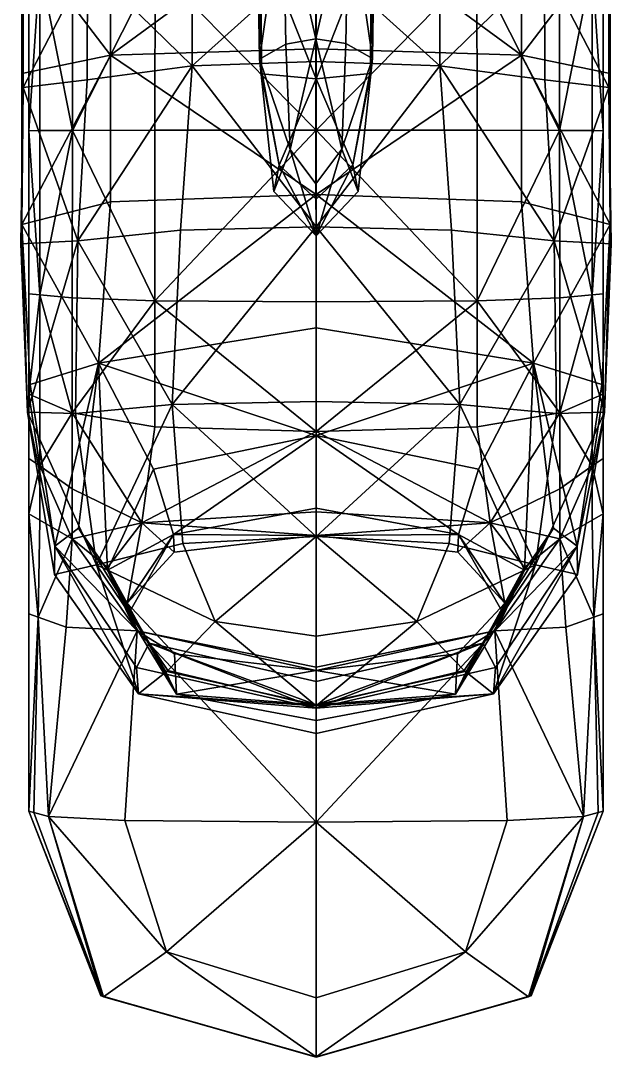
# Model space of a CAD drawing. Header units: millimetres. Extents: x -14 to 14.8, y -37.7 to 51.1.
# Drawn here: x -14 to 14.8, y -37.7 to 12.8 of the extents above; entities that cross this region are included whole.
import ezdxf

# ---------------------------------------------------------------- set-up
doc = ezdxf.new("R2010")
doc.units = ezdxf.units.MM
doc.layers.get('0').update_dxf_attribs({"color": 213, "true_color": 0xc458e1})

msp = doc.modelspace()

# ---------------------------------------------------------------- meshes
at = {"color": 34, "true_color": 0xb1581a}
mesh = msp.add_polyface(dxfattribs=at)
corners = [(-9.637, 11.093, 71.73), (-13.957, 10.194, 76.971), (-13.957, 16.762, 79.536), (-9.637, 18.01, 73.584), (-13.899, 9.519, 84.039), (-13.897, 15.629, 87.47), (-10.776, 9.891, 91.269), (-10.767, 15.557, 95.4), (-5.661, 10.563, 96.753), (-5.65, 15.902, 101.345), (0.373, 18.426, 71.6), (0.373, 11.393, 69.983), (0.373, 10.787, 98.581), (0.373, 16.016, 103.327), (-1.232, 18.877, 193.745), (-1.1, 11.623, 190.125), (0.365, 11.878, 191.107), (0.362, 19.254, 195.119), (-0.889, 6.497, 187.103), (-2.315, 16.739, 185.584), (-2.289, 10.172, 184.286), (-2.382, 10.893, 187.204), (-2.487, 17.802, 189.662), (0.373, 16.402, 184.224), (0.373, 9.942, 183.313), (-7.467, 15.407, 8.521), (0.373, 15.405, 9.397), (0.373, 20.504, 9.766), (-13.085, 15.422, 3.034), (-11.494, 15.415, 5.895), (-11.493, 20.508, 6.079), (-11.499, 7.423, 5.83), (-7.473, 7.434, 8.407), (-13.086, 7.411, 3.019), (0.373, 7.438, 9.266), (-13.615, 15.425, 1.454), (-13.615, 7.408, 1.456), (-13.615, 15.425, 0.516), (-13.615, 7.408, 0.518)]
mesh.append_faces([[corners[k] for k in face] for face in [(0, 1, 2), (2, 3, 0), (4, 5, 2), (2, 1, 4), (4, 6, 7), (7, 5, 4), (8, 9, 7), (7, 6, 8), (0, 3, 10), (10, 11, 0), (8, 12, 13), (13, 9, 8), (14, 15, 16), (16, 17, 14), (16, 15, 18), (19, 20, 21), (21, 22, 19), (14, 22, 21), (21, 15, 14), (19, 23, 24), (24, 20, 19), (25, 26, 27), (28, 29, 30), (30, 29, 25), (25, 29, 31), (31, 32, 25), (28, 33, 31), (31, 29, 28), (25, 32, 34), (34, 26, 25), (28, 35, 36), (36, 33, 28), (37, 38, 36), (36, 35, 37)]], dxfattribs={"vtx2": -1, "color": 34})
mesh = msp.add_polyface(dxfattribs=at)
corners = [(14.644, 9.519, 84.039), (14.702, 10.194, 76.971), (14.702, 16.762, 79.536), (14.642, 15.629, 87.47), (10.382, 11.093, 71.73), (10.382, 18.01, 73.584), (6.329, 20.298, 105.938), (6.396, 15.902, 101.345), (11.513, 15.557, 95.4), (6.406, 10.563, 96.753), (11.521, 9.891, 91.269), (0.373, 11.393, 69.983), (0.373, 18.426, 71.6), (0.373, 16.016, 103.327), (0.373, 10.787, 98.581), (1.959, 18.917, 193.769), (1.833, 11.65, 190.141), (3.12, 10.927, 187.216), (3.221, 17.853, 189.681), (3.057, 16.777, 185.588), (3.032, 10.197, 184.288), (0.362, 19.254, 195.119), (0.365, 11.878, 191.107), (0.373, 9.942, 183.313), (0.373, 16.402, 184.224), (8.212, 15.407, 8.521), (12.239, 15.415, 5.895), (12.238, 20.508, 6.079), (13.83, 15.422, 3.034), (0.373, 20.504, 9.766), (0.373, 15.405, 9.397), (0.373, 7.438, 9.266), (8.218, 7.434, 8.407), (12.244, 7.423, 5.83), (14.36, 15.425, 1.454), (14.36, 20.512, 1.453), (14.36, 15.425, 0.516), (14.36, 7.408, 1.456)]
mesh.append_faces([[corners[k] for k in face] for face in [(0, 1, 2), (2, 3, 0), (4, 5, 2), (2, 1, 4), (6, 7, 8), (9, 10, 8), (8, 7, 9), (0, 3, 8), (8, 10, 0), (4, 11, 12), (12, 5, 4), (9, 7, 13), (13, 14, 9), (13, 7, 6), (15, 16, 17), (17, 18, 15), (19, 18, 17), (17, 20, 19), (15, 21, 22), (22, 16, 15), (19, 20, 23), (23, 24, 19), (25, 26, 27), (27, 26, 28), (29, 30, 25), (25, 30, 31), (31, 32, 25), (28, 26, 33), (25, 32, 33), (33, 26, 25), (28, 34, 35), (35, 34, 36), (36, 34, 37), (37, 34, 28)]], dxfattribs={"vtx2": -1, "color": 34})
mesh = msp.add_polyface(dxfattribs=at)
corners = [(6.406, 10.563, 96.753), (0.373, 10.787, 98.581), (0.373, 2.725, 95.401), (6.979, 2.555, 93.522), (2.162, 5.745, 183.583), (2.425, 4.449, 184.693), (0.373, 2.29, 183.852), (0.373, 4.07, 182.676), (1.629, 6.508, 187.109), (14.644, 9.519, 84.039), (14.759, 1.902, 80.56), (14.702, 2.834, 73.625), (14.702, 10.194, 76.971), (10.382, 11.093, 71.73), (10.382, 3.935, 68.569), (11.979, 2.045, 87.883), (11.521, 9.891, 91.269), (0.373, 4.302, 66.884), (0.373, 11.393, 69.983), (3.12, 10.927, 187.216), (1.833, 11.65, 190.141), (3.032, 10.197, 184.288), (0.365, 11.878, 191.107), (0.373, 9.942, 183.313), (8.225, -0.886, 8.503), (8.218, 7.434, 8.407), (0.373, 7.438, 9.266), (12.244, 7.423, 5.83), (13.831, 7.411, 3.019), (13.83, 15.422, 3.034), (12.25, -0.738, 5.886), (13.832, -0.591, 3.035), (14.36, -0.542, 1.459), (14.36, 7.408, 1.456), (14.36, -0.542, 0.52), (14.36, 7.408, 0.518), (14.36, 15.425, 0.516)]
mesh.append_faces([[corners[k] for k in face] for face in [(0, 1, 2), (2, 3, 0), (4, 5, 6), (6, 7, 4), (6, 5, 8), (9, 10, 11), (11, 12, 9), (13, 12, 11), (11, 14, 13), (0, 3, 15), (15, 16, 0), (9, 16, 15), (15, 10, 9), (13, 14, 17), (17, 18, 13), (8, 5, 19), (19, 20, 8), (4, 21, 19), (19, 5, 4), (8, 20, 22), (4, 7, 23), (23, 21, 4), (24, 25, 26), (27, 28, 29), (24, 30, 27), (27, 25, 24), (31, 28, 27), (27, 30, 31), (31, 32, 33), (33, 28, 31), (34, 35, 33), (33, 32, 34), (33, 35, 36), (29, 28, 33)]], dxfattribs={"vtx2": -1, "color": 34})
mesh = msp.add_polyface(dxfattribs=at)
corners = [(-5.661, 10.563, 96.753), (-6.234, 2.555, 93.522), (0.373, 2.725, 95.401), (0.373, 10.787, 98.581), (1.629, 6.508, 187.109), (0.371, 4.819, 186.707), (0.373, 2.29, 183.852), (-0.889, 6.497, 187.103), (-1.682, 4.44, 184.69), (-1.417, 5.734, 183.582), (0.373, 4.07, 182.676), (-9.637, 11.093, 71.73), (-9.637, 3.935, 68.569), (-13.957, 2.834, 73.625), (-13.957, 10.194, 76.971), (-13.899, 9.519, 84.039), (-14.013, 1.902, 80.56), (-11.234, 2.045, 87.883), (-10.776, 9.891, 91.269), (0.373, 11.393, 69.983), (0.373, 4.302, 66.884), (0.365, 11.878, 191.107), (-2.382, 10.893, 187.204), (-2.289, 10.172, 184.286), (-1.1, 11.623, 190.125), (0.373, 9.942, 183.313), (-7.48, -0.886, 8.503), (-7.473, 7.434, 8.407), (-11.499, 7.423, 5.83), (-11.504, -0.738, 5.886), (-13.087, -0.591, 3.035), (-13.086, 7.411, 3.019), (0.373, 7.438, 9.266), (-13.615, -0.542, 0.52), (-13.615, -0.542, 1.459), (-13.615, 7.408, 1.456), (-13.615, 7.408, 0.518)]
mesh.append_faces([[corners[k] for k in face] for face in [(0, 1, 2), (2, 3, 0), (4, 5, 6), (7, 8, 6), (6, 5, 7), (9, 10, 6), (6, 8, 9), (11, 12, 13), (13, 14, 11), (15, 14, 13), (13, 16, 15), (15, 16, 17), (17, 18, 15), (0, 18, 17), (17, 1, 0), (11, 19, 20), (20, 12, 11), (7, 5, 21), (21, 5, 4), (9, 8, 22), (22, 23, 9), (7, 24, 22), (22, 8, 7), (9, 23, 25), (25, 10, 9), (26, 27, 28), (28, 29, 26), (30, 29, 28), (28, 31, 30), (32, 27, 26), (33, 34, 35), (35, 36, 33), (30, 31, 35), (35, 34, 30)]], dxfattribs={"vtx2": -1, "color": 34})
mesh = msp.add_polyface(dxfattribs=at)
corners = [(-12.358, -12.828, 65.109), (-13.557, -4.96, 69.628), (-10.228, -3.925, 61.871), (-13.686, -6.313, 76.743), (0.373, -12.36, 86.735), (0.373, -5.786, 92.036), (-6.631, -5.933, 90.098), (0.373, 2.725, 95.401), (-6.234, 2.555, 93.522), (-13.957, 2.834, 73.625), (-9.637, 3.935, 68.569), (-14.013, 1.902, 80.56), (-11.347, -6.373, 84.284), (-11.234, 2.045, 87.883), (0.373, 4.302, 66.884), (0.373, -2.196, 60.598), (0.373, -7.448, 49.421), (-7.539, -9.088, 48.808), (-11.51, -6.339, 6.063), (-13.088, -5.653, 3.08), (-13.089, -8.929, 3.088), (-8.113, -11.694, 11.418), (-7.486, -7.024, 8.811), (-7.48, -0.886, 8.503), (-11.504, -0.738, 5.886), (-13.087, -0.591, 3.035), (0.373, -7.253, 9.727), (0.373, -0.935, 9.375), (0.373, 7.438, 9.266), (-13.615, -0.542, 1.459), (-13.615, -5.425, 1.46), (-13.615, -0.542, 0.52), (-13.615, -5.425, 0.521), (-13.615, -8.56, 0.522), (-13.615, -8.56, 1.461)]
mesh.append_faces([[corners[k] for k in face] for face in [(0, 1, 2), (3, 1, 0), (4, 5, 6), (6, 5, 7), (7, 8, 6), (2, 1, 9), (9, 10, 2), (3, 11, 9), (9, 1, 3), (3, 12, 13), (13, 11, 3), (6, 8, 13), (13, 12, 6), (2, 10, 14), (14, 15, 2), (2, 15, 16), (16, 17, 2), (18, 19, 20), (21, 22, 18), (23, 24, 18), (18, 22, 23), (25, 19, 18), (18, 24, 25), (23, 22, 26), (26, 27, 23), (23, 27, 28), (25, 29, 30), (30, 19, 25), (31, 32, 30), (30, 29, 31), (33, 34, 30), (30, 32, 33), (20, 19, 30), (30, 34, 20)]], dxfattribs={"vtx2": -1, "color": 34})
mesh = msp.add_polyface(dxfattribs=at)
corners = [(7.376, -5.933, 90.098), (6.86, -12.708, 84.929), (11.066, -13.753, 79.512), (12.093, -6.373, 84.284), (0.373, -5.786, 92.036), (0.373, -12.36, 86.735), (6.979, 2.555, 93.522), (0.373, 2.725, 95.401), (11.979, 2.045, 87.883), (10.974, -3.925, 61.871), (0.373, -2.196, 60.598), (0.373, 4.302, 66.884), (10.382, 3.935, 68.569), (10.536, -14.009, 46.969), (8.284, -9.088, 48.808), (7.311, -12.273, 35.846), (0.373, -7.448, 49.421), (0.373, -10.978, 36.004), (8.858, -11.694, 11.418), (7.276, -13.134, 22.876), (9.576, -15.606, 22.506), (10.534, -13.875, 11.554), (0.373, -12.31, 22.999), (0.373, -11.162, 13.281), (-6.566, -12.273, 35.846), (12.256, -12.486, 5.702), (8.232, -7.024, 8.811), (0.373, -7.253, 9.727), (8.225, -0.886, 8.503), (0.373, -0.935, 9.375), (12.257, -10.036, 6.091), (12.255, -6.339, 6.063), (12.25, -0.738, 5.886), (0.373, 7.438, 9.266)]
mesh.append_faces([[corners[k] for k in face] for face in [(0, 1, 2), (2, 3, 0), (0, 4, 5), (5, 1, 0), (0, 6, 7), (7, 4, 0), (0, 3, 8), (8, 6, 0), (9, 10, 11), (11, 12, 9), (13, 14, 9), (15, 14, 13), (9, 14, 16), (16, 10, 9), (15, 17, 16), (16, 14, 15), (18, 19, 20), (20, 21, 18), (20, 19, 15), (15, 19, 22), (22, 17, 15), (18, 23, 22), (22, 19, 18), (24, 17, 22), (18, 21, 25), (18, 26, 27), (27, 23, 18), (28, 29, 27), (27, 26, 28), (18, 30, 31), (31, 26, 18), (28, 26, 31), (31, 32, 28), (33, 29, 28)]], dxfattribs={"vtx2": -1, "color": 34})
mesh = msp.add_polyface(dxfattribs=at)
corners = [(10.974, -3.925, 61.871), (14.302, -4.96, 69.628), (13.103, -12.828, 65.109), (11.947, -11.964, 56.984), (14.431, -6.313, 76.743), (13.108, -14.218, 72.3), (12.093, -6.373, 84.284), (11.066, -13.753, 79.512), (14.702, 2.834, 73.625), (14.759, 1.902, 80.56), (10.382, 3.935, 68.569), (11.979, 2.045, 87.883), (10.536, -14.009, 46.969), (13.906, -16.296, 2.811), (13.834, -11.572, 2.991), (12.256, -12.486, 5.702), (13.834, -8.929, 3.088), (12.257, -10.036, 6.091), (8.858, -11.694, 11.418), (13.834, -5.653, 3.08), (12.255, -6.339, 6.063), (13.832, -0.591, 3.035), (12.25, -0.738, 5.886), (14.36, -11.268, 1.462), (14.36, -16.135, 0.526), (14.36, -11.268, 0.523), (14.36, -8.56, 0.522), (14.36, -8.56, 1.461), (14.36, -5.425, 1.46), (14.36, -5.425, 0.521), (14.36, -0.542, 0.52), (14.36, -0.542, 1.459)]
mesh.append_faces([[corners[k] for k in face] for face in [(0, 1, 2), (2, 3, 0), (4, 5, 2), (2, 1, 4), (4, 6, 7), (7, 5, 4), (4, 1, 8), (8, 9, 4), (0, 10, 8), (8, 1, 0), (4, 9, 11), (11, 6, 4), (0, 3, 12), (13, 14, 15), (16, 17, 15), (15, 14, 16), (15, 17, 18), (16, 19, 20), (20, 17, 16), (21, 22, 20), (20, 19, 21), (23, 14, 13), (24, 25, 23), (26, 27, 23), (23, 25, 26), (16, 14, 23), (23, 27, 16), (16, 27, 28), (28, 19, 16), (26, 29, 28), (28, 27, 26), (30, 31, 28), (28, 29, 30), (21, 19, 28), (28, 31, 21)]], dxfattribs={"vtx2": -1, "color": 34})
mesh = msp.add_polyface(dxfattribs=at)
corners = [(-10.228, -3.925, 61.871), (-11.202, -11.964, 56.984), (-12.358, -12.828, 65.109), (-12.363, -14.218, 72.3), (-13.686, -6.313, 76.743), (-10.321, -13.753, 79.512), (-11.347, -6.373, 84.284), (-6.631, -5.933, 90.098), (-6.115, -12.708, 84.929), (0.373, -12.36, 86.735), (-4.533, -16.512, 80.346), (-7.539, -9.088, 48.808), (-9.791, -14.009, 46.969), (-6.566, -12.273, 35.846), (0.373, -7.448, 49.421), (0.373, -10.978, 36.004), (-6.531, -13.134, 22.876), (-8.83, -15.606, 22.506), (-8.113, -11.694, 11.418), (-9.789, -13.875, 11.554), (0.373, -12.31, 22.999), (0.373, -11.162, 13.281), (-11.512, -10.036, 6.091), (-11.511, -12.486, 5.702), (-13.089, -8.929, 3.088), (-13.089, -11.572, 2.991), (-13.161, -16.296, 2.811), (-11.51, -6.339, 6.063), (0.373, -7.253, 9.727), (-7.486, -7.024, 8.811), (-13.615, -8.56, 1.461), (-13.615, -11.268, 1.462), (-13.615, -8.56, 0.522), (-13.615, -11.268, 0.523), (-13.615, -16.135, 0.526)]
mesh.append_faces([[corners[k] for k in face] for face in [(0, 1, 2), (2, 3, 4), (4, 3, 5), (5, 6, 4), (7, 6, 5), (5, 8, 7), (7, 8, 9), (9, 8, 10), (0, 11, 12), (12, 1, 0), (12, 11, 13), (13, 11, 14), (14, 15, 13), (13, 16, 17), (18, 19, 17), (17, 16, 18), (18, 16, 20), (20, 21, 18), (20, 16, 13), (18, 22, 23), (23, 19, 18), (24, 25, 23), (23, 22, 24), (23, 25, 26), (24, 22, 27), (27, 22, 18), (18, 21, 28), (28, 29, 18), (24, 30, 31), (31, 25, 24), (32, 33, 31), (31, 30, 32), (31, 33, 34), (26, 25, 31)]], dxfattribs={"vtx2": -1, "color": 34})
mesh = msp.add_polyface(dxfattribs=at)
corners = [(-7.748, -17.561, 53.71), (-8.376, -18.756, 61.525), (-12.358, -12.828, 65.109), (-11.202, -11.964, 56.984), (-8.268, -20.03, 68.733), (-12.363, -14.218, 72.3), (-6.85, -18.899, 75.494), (-10.321, -13.753, 79.512), (-4.533, -16.512, 80.346), (-6.115, -12.708, 84.929), (0.373, -19.426, 52.619), (0.373, -20.732, 60.33), (0.373, -20.614, 74.155), (0.373, -17.227, 80.455), (0.373, -12.36, 86.735), (-6.962, -18.93, 45.131), (0.373, -20.571, 44.518), (-9.791, -14.009, 46.969), (-6.566, -12.273, 35.846), (-8.782, -16.158, 35.374), (-6.421, -20.043, 34.901), (-6.528, -18.078, 22.137), (0.373, -18.902, 22.014), (-8.338, -16.962, 9.475), (0.373, -18.727, 10.801), (-8.83, -15.606, 22.506), (-9.789, -13.875, 11.554), (-13.161, -16.296, 2.811), (-11.798, -16.781, 4.976), (-11.511, -12.486, 5.702), (-13.615, -16.135, 0.526), (-13.615, -16.135, 1.464), (-13.615, -11.268, 1.462), (-13.615, -25.75, 1.471)]
mesh.append_faces([[corners[k] for k in face] for face in [(0, 1, 2), (2, 3, 0), (4, 5, 2), (2, 1, 4), (4, 6, 7), (7, 5, 4), (8, 9, 7), (7, 6, 8), (0, 10, 11), (11, 1, 0), (8, 6, 12), (12, 13, 8), (8, 13, 14), (0, 15, 16), (16, 10, 0), (0, 3, 17), (17, 15, 0), (18, 19, 17), (20, 15, 17), (17, 19, 20), (20, 21, 22), (23, 24, 22), (22, 21, 23), (25, 19, 18), (23, 21, 25), (25, 26, 23), (20, 19, 25), (25, 21, 20), (27, 28, 29), (23, 26, 29), (29, 28, 23), (30, 31, 32), (32, 31, 27), (33, 31, 30)]], dxfattribs={"vtx2": -1, "color": 34})
mesh = msp.add_polyface(dxfattribs=at)
corners = [(9.014, -20.03, 68.733), (9.121, -18.756, 61.525), (13.103, -12.828, 65.109), (13.108, -14.218, 72.3), (8.493, -17.561, 53.71), (11.947, -11.964, 56.984), (5.278, -16.512, 80.346), (7.595, -18.899, 75.494), (11.066, -13.753, 79.512), (6.86, -12.708, 84.929), (0.373, -20.732, 60.33), (0.373, -19.426, 52.619), (0.373, -17.227, 80.455), (0.373, -20.614, 74.155), (0.373, -12.36, 86.735), (7.707, -18.93, 45.131), (10.536, -14.009, 46.969), (7.166, -20.043, 34.901), (9.527, -16.158, 35.374), (7.311, -12.273, 35.846), (0.373, -20.571, 44.518), (7.273, -18.078, 22.137), (9.576, -15.606, 22.506), (9.083, -16.962, 9.475), (10.534, -13.875, 11.554), (0.373, -18.902, 22.014), (0.373, -18.727, 10.801), (12.544, -16.781, 4.976), (12.256, -12.486, 5.702), (13.906, -16.296, 2.811), (14.36, -16.135, 1.464), (14.36, -11.268, 1.462), (14.36, -16.135, 0.526), (14.36, -25.75, 1.471)]
mesh.append_faces([[corners[k] for k in face] for face in [(0, 1, 2), (2, 3, 0), (4, 5, 2), (2, 1, 4), (6, 7, 8), (8, 9, 6), (0, 3, 8), (8, 7, 0), (4, 1, 10), (10, 11, 4), (6, 12, 13), (13, 7, 6), (6, 9, 14), (14, 12, 6), (4, 15, 16), (16, 5, 4), (17, 18, 16), (16, 15, 17), (16, 18, 19), (4, 11, 20), (20, 15, 4), (17, 21, 22), (22, 18, 17), (23, 24, 22), (22, 21, 23), (19, 18, 22), (23, 21, 25), (25, 26, 23), (25, 21, 17), (23, 27, 28), (28, 24, 23), (28, 27, 29), (29, 30, 31), (31, 30, 32), (32, 30, 33)]], dxfattribs={"vtx2": -1, "color": 34})
mesh = msp.add_polyface(dxfattribs=at)
corners = [(-8.268, -20.03, 68.733), (-8.376, -18.756, 61.525), (0.373, -20.732, 60.33), (0.373, -21.968, 67.544), (0.373, -20.614, 74.155), (-6.85, -18.899, 75.494), (-6.421, -20.043, 34.901), (0.373, -21.338, 34.743), (0.373, -20.571, 44.518), (-6.962, -18.93, 45.131), (0.373, -18.902, 22.014), (-6.919, -32.596, 4.007), (-9.987, -34.789, 3.16), (0.373, -37.714, 2.882), (0.373, -34.842, 3.788), (-10.085, -34.754, 2.368), (0.373, -37.733, 2.3), (-8.338, -16.962, 9.475), (-8.934, -26.211, 5.181), (0.373, -26.277, 5.577), (0.373, -18.727, 10.801), (-11.798, -16.781, 4.976), (-12.668, -26.014, 3.993), (-13.161, -16.296, 2.811), (-13.378, -25.816, 2.571), (-10.118, -34.742, 1.478), (0.373, -37.74, 1.48), (-10.118, -34.742, 0.539), (0.373, -37.74, 0.542), (-13.615, -16.135, 1.464), (-13.615, -25.75, 1.471), (-13.615, -16.135, 0.526), (-13.615, -25.75, 0.533)]
mesh.append_faces([[corners[k] for k in face] for face in [(0, 1, 2), (2, 3, 0), (0, 3, 4), (4, 5, 0), (6, 7, 8), (8, 9, 6), (10, 7, 6), (11, 12, 13), (13, 14, 11), (15, 16, 13), (13, 12, 15), (17, 18, 19), (19, 20, 17), (11, 14, 19), (19, 18, 11), (17, 21, 22), (22, 18, 17), (23, 24, 22), (22, 21, 23), (15, 12, 22), (22, 24, 15), (11, 18, 22), (22, 12, 11), (15, 25, 26), (26, 16, 15), (27, 28, 26), (26, 25, 27), (23, 29, 30), (30, 24, 23), (31, 32, 30), (27, 25, 30), (30, 32, 27), (15, 24, 30), (30, 25, 15)]], dxfattribs={"vtx2": -1, "color": 34})
mesh = msp.add_polyface(dxfattribs=at)
corners = [(9.014, -20.03, 68.733), (0.373, -21.968, 67.544), (0.373, -20.732, 60.33), (9.121, -18.756, 61.525), (7.595, -18.899, 75.494), (0.373, -20.614, 74.155), (7.166, -20.043, 34.901), (7.707, -18.93, 45.131), (0.373, -20.571, 44.518), (0.373, -21.338, 34.743), (0.373, -18.902, 22.014), (10.831, -34.754, 2.368), (10.733, -34.789, 3.16), (0.373, -37.714, 2.882), (0.373, -37.733, 2.3), (7.664, -32.596, 4.007), (0.373, -34.842, 3.788), (13.906, -16.296, 2.811), (12.544, -16.781, 4.976), (13.413, -26.014, 3.993), (14.123, -25.816, 2.571), (9.083, -16.962, 9.475), (9.679, -26.211, 5.181), (0.373, -18.727, 10.801), (0.373, -26.277, 5.577), (10.863, -34.742, 0.539), (10.863, -34.742, 1.478), (0.373, -37.74, 1.48), (0.373, -37.74, 0.542), (14.36, -25.75, 1.471), (14.36, -25.75, 0.533), (14.36, -16.135, 0.526), (14.36, -16.135, 1.464)]
mesh.append_faces([[corners[k] for k in face] for face in [(0, 1, 2), (2, 3, 0), (0, 4, 5), (5, 1, 0), (6, 7, 8), (8, 9, 6), (6, 9, 10), (11, 12, 13), (13, 14, 11), (15, 16, 13), (13, 12, 15), (17, 18, 19), (19, 20, 17), (21, 22, 19), (19, 18, 21), (15, 12, 19), (19, 22, 15), (11, 20, 19), (19, 12, 11), (21, 23, 24), (24, 22, 21), (15, 22, 24), (24, 16, 15), (25, 26, 27), (27, 28, 25), (11, 14, 27), (27, 26, 11), (11, 26, 29), (29, 20, 11), (25, 30, 29), (29, 26, 25), (29, 30, 31), (17, 20, 29), (29, 32, 17)]], dxfattribs={"vtx2": -1, "color": 34})

doc.saveas('drawing.dxf')
